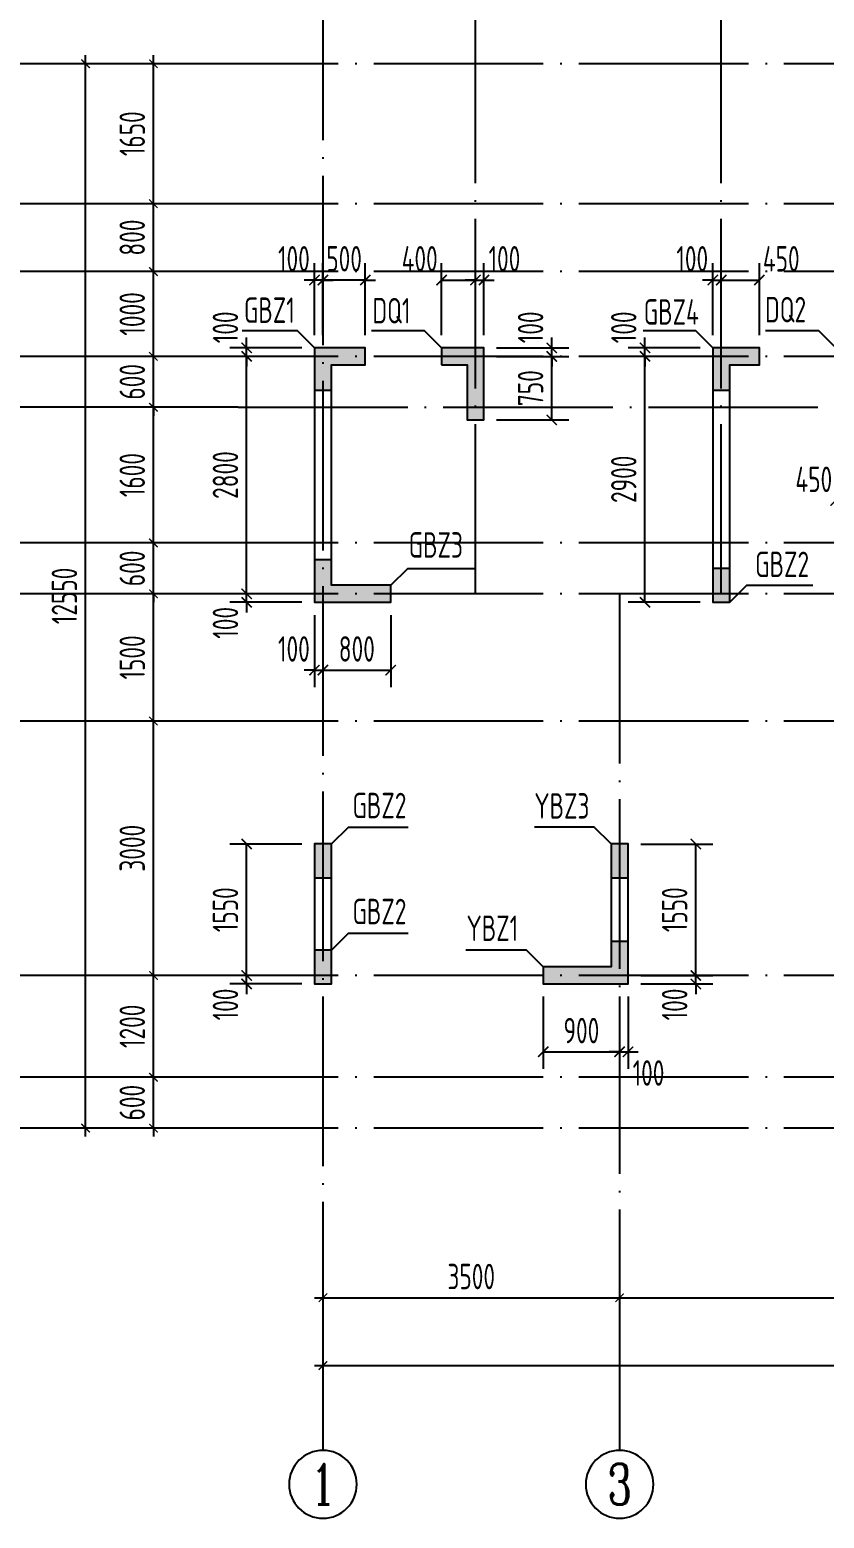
# Model space of a CAD drawing. Extents: x -668857 to 143095, y -247466 to 228182.
# Drawn here: x -330400 to -321026, y 58632 to 76183 of the extents above; entities that cross this region are included whole.
import ezdxf
from ezdxf.enums import TextEntityAlignment as Align

# ---------------------------------------------------------------- set-up
doc = ezdxf.new("R2010")
doc.units = 0
doc.header["$LTSCALE"] = 1000
doc.linetypes.add('DOTE', pattern=[2.42, 2, -0.2, 0.02, -0.2])
doc.layers.get('0').update_dxf_attribs({"linetype": 'CONTINUOUS'})
doc.layers.get('DEFPOINTS').update_dxf_attribs({"linetype": 'CONTINUOUS'})
for name, color, linetype in [('A-AXIS', 1, 'CONTINUOUS'), ('A-DOTE', 10, 'DOTE'), ('AXIS_NUM', 7, 'CONTINUOUS'), ('S-Q墙实线', 6, 'CONTINUOUS'), ('S-Q墙标注', 3, 'CONTINUOUS'), ('S-X详图填充', 252, 'CONTINUOUS'), ('S-X详图实线', 4, 'CONTINUOUS'), ('S-Y一般标注', 3, 'CONTINUOUS'), ('S-Z柱编号', 6, 'CONTINUOUS')]:
    doc.layers.add(name, color=color, linetype=linetype)
doc.styles.add('TSSD_Axis', font='complex.shx', dxfattribs={"width": 0.7, "bigfont": 'hztxt.shx'})
doc.styles.add('TSSD_DIMENSION', font='Tssdeng.shx', dxfattribs={"width": 0.7, "bigfont": 'tssdchn.shx'})
doc.styles.add('TSSD_REIN', font='tssdeng.shx', dxfattribs={"width": 0.7, "height": 300, "bigfont": 'tssdchn.shx'})
doc.styles.add('结构文字', font='zstxt.shx', dxfattribs={"width": 0.7, "bigfont": 'zshz.shx'})
doc.dimstyles.new('STRUCK', dxfattribs={"dimtxt": 400, "dimasz": 121, "dimexe": 200, "dimexo": 150, "dimgap": 115, "dimtad": 1, "dimdec": 0, "dimdsep": 46, "dimtxsty": '结构文字', "dimblk": 'ARCHTICK', "dimcen": 400, "dimclrd": 3, "dimclre": 3, "dimclrt": 7, "dimadec": 0, "dimazin": 0, "dimtfac": 1, "dimtdec": 0, "dimtix": 1, "dimtmove": 2, "dimatfit": 3, "dimldrblk": '_DIMX', "dimfxl": 0, "dimtolj": 1, "dimtzin": 0, "dimarcsym": 0})
doc.dimstyles.new('TSSD_100_100', dxfattribs={"dimtxt": 300, "dimasz": 100, "dimexe": 100, "dimexo": 250, "dimgap": 100, "dimtad": 1, "dimdec": 0, "dimzin": 0, "dimdsep": 46, "dimtxsty": 'TSSD_DIMENSION', "dimblk": 'ARCHTICK', "dimcen": 0, "dimdle": 100, "dimclrt": 7, "dimadec": 0, "dimazin": 0, "dimtfac": 1, "dimtdec": 0, "dimtix": 1, "dimtmove": 2, "dimatfit": 3, "dimldrblk": 'ARCHTICK', "dimfxl": 0, "dimtolj": 1, "dimtzin": 0, "dimarcsym": 0})

# ---------------------------------------------------------------- blocks, each defined once
blk = doc.blocks.new('_ArchTick')
at = {"color": 0, "linetype": 'ByBlock', "const_width": 0.15}
blk.add_lwpolyline([(-0.5, -0.5), (0.5, 0.5)], dxfattribs=at)
blk = doc.blocks.new('*D120')
at = {"layer": 'DEFPOINTS', "color": 0}
for p in [(2600, 5200), (3600, 5200), (3600, 4600)]:
    blk.add_point(p, dxfattribs=at)
at = {"layer": 'S-Y一般标注', "color": 0, "lineweight": -2}
for p, q in [((2600, 5200), (2600, 5300)), ((3350, 5200), (2500, 5200)), ((2600, 4600), (2600, 5200)), ((3350, 4600), (2500, 4600)), ((2600, 4600), (2600, 4500))]:
    blk.add_line(p, q, dxfattribs=at)
at = {"layer": 'S-Y一般标注', "color": 0, "lineweight": -2, "xscale": 100, "yscale": 100, "zscale": 100}
for p, rotation in [((2600, 5200), 270), ((2600, 4600), 90)]:
    blk.add_blockref('_ArchTick', p, dxfattribs=dict(at, rotation=rotation))
at = {"layer": 'S-Y一般标注', "color": 7, "insert": (2350, 4900), "char_height": 300, "attachment_point": 5, "rotation": 90, "style": 'TSSD_DIMENSION'}
blk.add_mtext('\\A1;600', dxfattribs=at)
blk = doc.blocks.new('*D121')
at = {"layer": 'DEFPOINTS', "color": 0}
for p in [(2600, 10900), (3600, 10900), (3600, 9400)]:
    blk.add_point(p, dxfattribs=at)
at = {"layer": 'S-Y一般标注', "color": 0, "lineweight": -2}
for p, q in [((3350, 10900), (2500, 10900)), ((2600, 9300), (2600, 11000)), ((3350, 9400), (2500, 9400))]:
    blk.add_line(p, q, dxfattribs=at)
at = {"layer": 'S-Y一般标注', "color": 0, "lineweight": -2, "xscale": 100, "yscale": 100, "zscale": 100}
for p, rotation in [((2600, 10900), 90), ((2600, 9400), 270)]:
    blk.add_blockref('_ArchTick', p, dxfattribs=dict(at, rotation=rotation))
at = {"layer": 'S-Y一般标注', "color": 7, "insert": (2350, 10150), "char_height": 300, "attachment_point": 5, "rotation": 90, "style": 'TSSD_DIMENSION'}
blk.add_mtext('\\A1;1500', dxfattribs=at)
blk = doc.blocks.new('*D122')
at = {"layer": 'DEFPOINTS', "color": 0}
for p in [(2600, 11500), (3600, 11500), (3600, 10900)]:
    blk.add_point(p, dxfattribs=at)
at = {"layer": 'S-Y一般标注', "color": 0, "lineweight": -2}
for p, q in [((2600, 11500), (2600, 11600)), ((3350, 11500), (2500, 11500)), ((2600, 10900), (2600, 11500)), ((3350, 10900), (2500, 10900)), ((2600, 10900), (2600, 10800))]:
    blk.add_line(p, q, dxfattribs=at)
at = {"layer": 'S-Y一般标注', "color": 0, "lineweight": -2, "xscale": 100, "yscale": 100, "zscale": 100}
for p, rotation in [((2600, 11500), 270), ((2600, 10900), 90)]:
    blk.add_blockref('_ArchTick', p, dxfattribs=dict(at, rotation=rotation))
at = {"layer": 'S-Y一般标注', "color": 7, "insert": (2350, 11200), "char_height": 300, "attachment_point": 5, "rotation": 90, "style": 'TSSD_DIMENSION'}
blk.add_mtext('\\A1;600', dxfattribs=at)
blk = doc.blocks.new('*D123')
at = {"layer": 'DEFPOINTS', "color": 0}
for p in [(2600, 13100), (3600, 13100), (3600, 11500)]:
    blk.add_point(p, dxfattribs=at)
at = {"layer": 'S-Y一般标注', "color": 0, "lineweight": -2}
for p, q in [((2600, 11400), (2600, 13200)), ((3350, 13100), (2500, 13100)), ((3350, 11500), (2500, 11500))]:
    blk.add_line(p, q, dxfattribs=at)
at = {"layer": 'S-Y一般标注', "color": 0, "lineweight": -2, "xscale": 100, "yscale": 100, "zscale": 100}
for p, rotation in [((2600, 13100), 90), ((2600, 11500), 270)]:
    blk.add_blockref('_ArchTick', p, dxfattribs=dict(at, rotation=rotation))
at = {"layer": 'S-Y一般标注', "color": 7, "insert": (2350, 12300), "char_height": 300, "attachment_point": 5, "rotation": 90, "style": 'TSSD_DIMENSION'}
blk.add_mtext('\\A1;1600', dxfattribs=at)
blk = doc.blocks.new('*D124')
at = {"layer": 'DEFPOINTS', "color": 0}
for p in [(2600, 13700), (3600, 13700), (3600, 13100)]:
    blk.add_point(p, dxfattribs=at)
at = {"layer": 'S-Y一般标注', "color": 0, "lineweight": -2}
for p, q in [((3350, 13700), (2500, 13700)), ((2600, 13700), (2600, 13800)), ((2600, 13100), (2600, 13700)), ((3350, 13100), (2500, 13100)), ((2600, 13100), (2600, 13000))]:
    blk.add_line(p, q, dxfattribs=at)
at = {"layer": 'S-Y一般标注', "color": 0, "lineweight": -2, "xscale": 100, "yscale": 100, "zscale": 100}
for p, rotation in [((2600, 13700), 270), ((2600, 13100), 90)]:
    blk.add_blockref('_ArchTick', p, dxfattribs=dict(at, rotation=rotation))
at = {"layer": 'S-Y一般标注', "color": 7, "insert": (2350, 13400), "char_height": 300, "attachment_point": 5, "rotation": 90, "style": 'TSSD_DIMENSION'}
blk.add_mtext('\\A1;600', dxfattribs=at)
blk = doc.blocks.new('*D125')
at = {"layer": 'DEFPOINTS', "color": 0}
for p in [(2600, 14700), (3600, 14700), (3600, 13700)]:
    blk.add_point(p, dxfattribs=at)
at = {"layer": 'S-Y一般标注', "color": 0, "lineweight": -2}
for p, q in [((2600, 13600), (2600, 14800)), ((3350, 14700), (2500, 14700)), ((3350, 13700), (2500, 13700))]:
    blk.add_line(p, q, dxfattribs=at)
at = {"layer": 'S-Y一般标注', "color": 0, "lineweight": -2, "xscale": 100, "yscale": 100, "zscale": 100}
for p, rotation in [((2600, 14700), 90), ((2600, 13700), 270)]:
    blk.add_blockref('_ArchTick', p, dxfattribs=dict(at, rotation=rotation))
at = {"layer": 'S-Y一般标注', "color": 7, "insert": (2350, 14200), "char_height": 300, "attachment_point": 5, "rotation": 90, "style": 'TSSD_DIMENSION'}
blk.add_mtext('\\A1;1000', dxfattribs=at)
blk = doc.blocks.new('*D126')
at = {"layer": 'DEFPOINTS', "color": 0}
for p in [(1800, 17150), (3600, 17150), (3600, 4600)]:
    blk.add_point(p, dxfattribs=at)
at = {"layer": 'S-Y一般标注', "color": 0, "lineweight": -2}
for p, q in [((1800, 4500), (1800, 17250)), ((3350, 17150), (1700, 17150)), ((3350, 4600), (1700, 4600))]:
    blk.add_line(p, q, dxfattribs=at)
at = {"layer": 'S-Y一般标注', "color": 0, "lineweight": -2, "xscale": 100, "yscale": 100, "zscale": 100}
for p, rotation in [((1800, 17150), 90), ((1800, 4600), 270)]:
    blk.add_blockref('_ArchTick', p, dxfattribs=dict(at, rotation=rotation))
at = {"layer": 'S-Y一般标注', "color": 7, "insert": (1550, 10875), "char_height": 300, "attachment_point": 5, "rotation": 90, "style": 'TSSD_DIMENSION'}
blk.add_mtext('\\A1;12550', dxfattribs=at)
blk = doc.blocks.new('*D127')
at = {"layer": 'DEFPOINTS', "color": 0}
for p in [(2600, 15500), (3600, 15500), (3600, 14700)]:
    blk.add_point(p, dxfattribs=at)
at = {"layer": 'S-Y一般标注', "color": 0, "lineweight": -2}
for p, q in [((3350, 15500), (2500, 15500)), ((2600, 14600), (2600, 15600)), ((3350, 14700), (2500, 14700))]:
    blk.add_line(p, q, dxfattribs=at)
at = {"layer": 'S-Y一般标注', "color": 0, "lineweight": -2, "xscale": 100, "yscale": 100, "zscale": 100}
for p, rotation in [((2600, 15500), 90), ((2600, 14700), 270)]:
    blk.add_blockref('_ArchTick', p, dxfattribs=dict(at, rotation=rotation))
at = {"layer": 'S-Y一般标注', "color": 7, "insert": (2350, 15100), "char_height": 300, "attachment_point": 5, "rotation": 90, "style": 'TSSD_DIMENSION'}
blk.add_mtext('\\A1;800', dxfattribs=at)
blk = doc.blocks.new('*D128')
at = {"layer": 'DEFPOINTS', "color": 0}
for p in [(2600, 6400), (3600, 6400), (3600, 5200)]:
    blk.add_point(p, dxfattribs=at)
at = {"layer": 'S-Y一般标注', "color": 0, "lineweight": -2}
for p, q in [((2600, 5100), (2600, 6500)), ((3350, 6400), (2500, 6400)), ((3350, 5200), (2500, 5200))]:
    blk.add_line(p, q, dxfattribs=at)
at = {"layer": 'S-Y一般标注', "color": 0, "lineweight": -2, "xscale": 100, "yscale": 100, "zscale": 100}
for p, rotation in [((2600, 6400), 90), ((2600, 5200), 270)]:
    blk.add_blockref('_ArchTick', p, dxfattribs=dict(at, rotation=rotation))
at = {"layer": 'S-Y一般标注', "color": 7, "insert": (2350, 5800), "char_height": 300, "attachment_point": 5, "rotation": 90, "style": 'TSSD_DIMENSION'}
blk.add_mtext('\\A1;1200', dxfattribs=at)
blk = doc.blocks.new('*D129')
at = {"layer": 'DEFPOINTS', "color": 0}
for p in [(2600, 9400), (3600, 9400), (3600, 6400)]:
    blk.add_point(p, dxfattribs=at)
at = {"layer": 'S-Y一般标注', "color": 0, "lineweight": -2}
for p, q in [((2600, 6300), (2600, 9500)), ((3350, 9400), (2500, 9400)), ((3350, 6400), (2500, 6400))]:
    blk.add_line(p, q, dxfattribs=at)
at = {"layer": 'S-Y一般标注', "color": 0, "lineweight": -2, "xscale": 100, "yscale": 100, "zscale": 100}
for p, rotation in [((2600, 9400), 90), ((2600, 6400), 270)]:
    blk.add_blockref('_ArchTick', p, dxfattribs=dict(at, rotation=rotation))
at = {"layer": 'S-Y一般标注', "color": 7, "insert": (2350, 7900), "char_height": 300, "attachment_point": 5, "rotation": 90, "style": 'TSSD_DIMENSION'}
blk.add_mtext('\\A1;3000', dxfattribs=at)
blk = doc.blocks.new('ts_axno')
at = {"color": 0, "linetype": 'ByBlock', "lineweight": -2}
blk.add_circle((0, 0), 0.5, dxfattribs=at)
at = {"color": 0, "linetype": 'ByBlock', "lineweight": -2, "style": 'TSSD_Axis', "width": 0.7}
blk.add_attdef('A', text='', height=0.6, dxfattribs=at).set_placement((0, 0), align=Align.MIDDLE_CENTER)
blk = doc.blocks.new('*D134')
at = {"layer": 'DEFPOINTS', "color": 0}
for p in [(8100, 3600), (13900, 3600), (13900, 2600)]:
    blk.add_point(p, dxfattribs=at)
at = {"layer": 'S-Y一般标注', "color": 0, "lineweight": -2}
for p, q in [((8100, 3350), (8100, 2500)), ((13900, 3350), (13900, 2500)), ((8000, 2600), (14000, 2600))]:
    blk.add_line(p, q, dxfattribs=at)
at = {"layer": 'S-Y一般标注', "color": 0, "lineweight": -2, "xscale": 100, "yscale": 100, "zscale": 100, "rotation": 180}
blk.add_blockref('_ArchTick', (8100, 2600), dxfattribs=at)
at = {"layer": 'S-Y一般标注', "color": 0, "lineweight": -2, "xscale": 100, "yscale": 100, "zscale": 100}
blk.add_blockref('_ArchTick', (13900, 2600), dxfattribs=at)
at = {"layer": 'S-Y一般标注', "color": 7, "insert": (11000, 2850), "char_height": 300, "attachment_point": 5, "style": 'TSSD_DIMENSION'}
blk.add_mtext('\\A1;5800', dxfattribs=at)
blk = doc.blocks.new('*D142')
at = {"layer": 'DEFPOINTS', "color": 0}
for p in [(4600, 3600), (54600, 3600), (54600, 1800)]:
    blk.add_point(p, dxfattribs=at)
at = {"layer": 'S-Y一般标注', "color": 0, "lineweight": -2}
for p, q in [((4600, 3350), (4600, 1700)), ((54600, 3350), (54600, 1700)), ((4500, 1800), (54700, 1800))]:
    blk.add_line(p, q, dxfattribs=at)
at = {"layer": 'S-Y一般标注', "color": 0, "lineweight": -2, "xscale": 100, "yscale": 100, "zscale": 100, "rotation": 180}
blk.add_blockref('_ArchTick', (4600, 1800), dxfattribs=at)
at = {"layer": 'S-Y一般标注', "color": 0, "lineweight": -2, "xscale": 100, "yscale": 100, "zscale": 100}
blk.add_blockref('_ArchTick', (54600, 1800), dxfattribs=at)
at = {"layer": 'S-Y一般标注', "color": 7, "insert": (29600, 2050), "char_height": 300, "attachment_point": 5, "style": 'TSSD_DIMENSION'}
blk.add_mtext('\\A1;50000', dxfattribs=at)
blk = doc.blocks.new('*D144')
at = {"layer": 'DEFPOINTS', "color": 0}
for p in [(4600, 3600), (8100, 3600), (8100, 2600)]:
    blk.add_point(p, dxfattribs=at)
at = {"layer": 'S-Y一般标注', "color": 0, "lineweight": -2}
for p, q in [((4600, 3350), (4600, 2500)), ((8100, 3350), (8100, 2500)), ((4500, 2600), (8200, 2600))]:
    blk.add_line(p, q, dxfattribs=at)
at = {"layer": 'S-Y一般标注', "color": 0, "lineweight": -2, "xscale": 100, "yscale": 100, "zscale": 100, "rotation": 180}
blk.add_blockref('_ArchTick', (4600, 2600), dxfattribs=at)
at = {"layer": 'S-Y一般标注', "color": 0, "lineweight": -2, "xscale": 100, "yscale": 100, "zscale": 100}
blk.add_blockref('_ArchTick', (8100, 2600), dxfattribs=at)
at = {"layer": 'S-Y一般标注', "color": 7, "insert": (6350, 2850), "char_height": 300, "attachment_point": 5, "style": 'TSSD_DIMENSION'}
blk.add_mtext('\\A1;3500', dxfattribs=at)
blk = doc.blocks.new('*D158')
at = {"layer": 'DEFPOINTS', "color": 0}
for p in [(2600, 17150), (3600, 17150), (3600, 15500)]:
    blk.add_point(p, dxfattribs=at)
at = {"layer": 'S-Y一般标注', "color": 0, "lineweight": -2}
for p, q in [((2600, 15400), (2600, 17250)), ((3350, 17150), (2500, 17150)), ((3350, 15500), (2500, 15500))]:
    blk.add_line(p, q, dxfattribs=at)
at = {"layer": 'S-Y一般标注', "color": 0, "lineweight": -2, "xscale": 100, "yscale": 100, "zscale": 100}
for p, rotation in [((2600, 17150), 90), ((2600, 15500), 270)]:
    blk.add_blockref('_ArchTick', p, dxfattribs=dict(at, rotation=rotation))
at = {"layer": 'S-Y一般标注', "color": 7, "insert": (2350, 16325), "char_height": 300, "attachment_point": 5, "rotation": 90, "style": 'TSSD_DIMENSION'}
blk.add_mtext('\\A1;1650', dxfattribs=at)
blk = doc.blocks.new('*D1774')
at = {"layer": 'DEFPOINTS', "color": 0}
for p in [(-327841, 69532), (-327041, 69532), (-327041, 69432)]:
    blk.add_point(p, dxfattribs=at)
at = {"layer": 'S-Q墙标注', "color": 3, "lineweight": -2}
for p, q in [((-327191, 69532), (-328041, 69532)), ((-327841, 69532), (-327841, 69653)), ((-327841, 69432), (-327841, 69532)), ((-327191, 69432), (-328041, 69432)), ((-327841, 69432), (-327841, 69311))]:
    blk.add_line(p, q, dxfattribs=at)
at = {"layer": 'S-Q墙标注', "color": 3, "lineweight": -2, "xscale": 121, "yscale": 121, "zscale": 121}
for p, rotation in [((-327841, 69532), 270), ((-327841, 69432), 90)]:
    blk.add_blockref('_ArchTick', p, dxfattribs=dict(at, rotation=rotation))
at = {"layer": 'S-Q墙标注', "color": 7, "insert": (-328091, 69190), "char_height": 300, "attachment_point": 5, "rotation": 90, "style": 'TSSD_REIN'}
blk.add_mtext('\\A1;100', dxfattribs=at)
blk = doc.blocks.new('_DIMX')
blk.add_line((-150, 0), (150, 0))
at = {"const_width": 50}
blk.add_lwpolyline([(-70, -70), (70, 70)], dxfattribs=at)
blk = doc.blocks.new('*D1775')
at = {"layer": 'DEFPOINTS', "color": 0}
for p in [(-327841, 72332), (-327041, 72332), (-327041, 69532)]:
    blk.add_point(p, dxfattribs=at)
at = {"layer": 'S-Q墙标注', "color": 3, "lineweight": -2}
for p, q in [((-327191, 72332), (-328041, 72332)), ((-327841, 69532), (-327841, 72332)), ((-327191, 69532), (-328041, 69532))]:
    blk.add_line(p, q, dxfattribs=at)
at = {"layer": 'S-Q墙标注', "color": 3, "lineweight": -2, "xscale": 121, "yscale": 121, "zscale": 121}
for p, rotation in [((-327841, 72332), 90), ((-327841, 69532), 270)]:
    blk.add_blockref('_ArchTick', p, dxfattribs=dict(at, rotation=rotation))
at = {"layer": 'S-Q墙标注', "color": 7, "insert": (-328091, 70932), "char_height": 300, "attachment_point": 5, "rotation": 90, "style": 'TSSD_REIN'}
blk.add_mtext('\\A1;2800', dxfattribs=at)
blk = doc.blocks.new('*D1776')
at = {"layer": 'DEFPOINTS', "color": 0}
for p in [(-327841, 72432), (-327041, 72432), (-327041, 72332)]:
    blk.add_point(p, dxfattribs=at)
at = {"layer": 'S-Q墙标注', "color": 3, "lineweight": -2}
for p, q in [((-327841, 72432), (-327841, 72553)), ((-327191, 72432), (-328041, 72432)), ((-327191, 72332), (-328041, 72332)), ((-327841, 72332), (-327841, 72432)), ((-327841, 72332), (-327841, 72211))]:
    blk.add_line(p, q, dxfattribs=at)
at = {"layer": 'S-Q墙标注', "color": 3, "lineweight": -2, "xscale": 121, "yscale": 121, "zscale": 121}
for p, rotation in [((-327841, 72432), 270), ((-327841, 72332), 90)]:
    blk.add_blockref('_ArchTick', p, dxfattribs=dict(at, rotation=rotation))
at = {"layer": 'S-Q墙标注', "color": 7, "insert": (-328091, 72674), "char_height": 300, "attachment_point": 5, "rotation": 90, "style": 'TSSD_REIN'}
blk.add_mtext('\\A1;100', dxfattribs=at)
blk = doc.blocks.new('*D1777')
at = {"layer": 'DEFPOINTS', "color": 0}
for p in [(-327041, 69432), (-326941, 69432), (-326941, 68632)]:
    blk.add_point(p, dxfattribs=at)
at = {"layer": 'S-Q墙标注', "color": 3, "lineweight": -2}
for p, q in [((-327041, 69282), (-327041, 68432)), ((-326941, 69282), (-326941, 68432)), ((-327041, 68632), (-327162, 68632)), ((-327041, 68632), (-326941, 68632)), ((-326941, 68632), (-326820, 68632))]:
    blk.add_line(p, q, dxfattribs=at)
at = {"layer": 'S-Q墙标注', "color": 3, "lineweight": -2, "xscale": 121, "yscale": 121, "zscale": 121}
blk.add_blockref('_ArchTick', (-327041, 68632), dxfattribs=at)
at = {"layer": 'S-Q墙标注', "color": 3, "lineweight": -2, "xscale": 121, "yscale": 121, "zscale": 121, "rotation": 180}
blk.add_blockref('_ArchTick', (-326941, 68632), dxfattribs=at)
at = {"layer": 'S-Q墙标注', "color": 7, "insert": (-327283, 68882), "char_height": 300, "attachment_point": 5, "style": 'TSSD_REIN'}
blk.add_mtext('\\A1;100', dxfattribs=at)
blk = doc.blocks.new('*D1778')
at = {"layer": 'DEFPOINTS', "color": 0}
for p in [(-326941, 69432), (-326141, 69432), (-326141, 68632)]:
    blk.add_point(p, dxfattribs=at)
at = {"layer": 'S-Q墙标注', "color": 3, "lineweight": -2}
for p, q in [((-326941, 69282), (-326941, 68432)), ((-326141, 69282), (-326141, 68432)), ((-326941, 68632), (-326141, 68632))]:
    blk.add_line(p, q, dxfattribs=at)
at = {"layer": 'S-Q墙标注', "color": 3, "lineweight": -2, "xscale": 121, "yscale": 121, "zscale": 121, "rotation": 180}
blk.add_blockref('_ArchTick', (-326941, 68632), dxfattribs=at)
at = {"layer": 'S-Q墙标注', "color": 3, "lineweight": -2, "xscale": 121, "yscale": 121, "zscale": 121}
blk.add_blockref('_ArchTick', (-326141, 68632), dxfattribs=at)
at = {"layer": 'S-Q墙标注', "color": 7, "insert": (-326541, 68882), "char_height": 300, "attachment_point": 5, "style": 'TSSD_REIN'}
blk.add_mtext('\\A1;800', dxfattribs=at)
blk = doc.blocks.new('*D1779')
at = {"layer": 'DEFPOINTS', "color": 0}
for p in [(-327841, 65032), (-327041, 65032), (-327041, 64932)]:
    blk.add_point(p, dxfattribs=at)
at = {"layer": 'S-Q墙标注', "color": 3, "lineweight": -2}
for p, q in [((-327841, 65032), (-327841, 65153)), ((-327191, 65032), (-328041, 65032)), ((-327841, 64932), (-327841, 65032)), ((-327191, 64932), (-328041, 64932)), ((-327841, 64932), (-327841, 64811))]:
    blk.add_line(p, q, dxfattribs=at)
at = {"layer": 'S-Q墙标注', "color": 3, "lineweight": -2, "xscale": 121, "yscale": 121, "zscale": 121}
for p, rotation in [((-327841, 65032), 270), ((-327841, 64932), 90)]:
    blk.add_blockref('_ArchTick', p, dxfattribs=dict(at, rotation=rotation))
at = {"layer": 'S-Q墙标注', "color": 7, "insert": (-328091, 64690), "char_height": 300, "attachment_point": 5, "rotation": 90, "style": 'TSSD_REIN'}
blk.add_mtext('\\A1;100', dxfattribs=at)
blk = doc.blocks.new('*D1780')
at = {"layer": 'DEFPOINTS', "color": 0}
for p in [(-327841, 66582), (-327041, 66582), (-327041, 65032)]:
    blk.add_point(p, dxfattribs=at)
at = {"layer": 'S-Q墙标注', "color": 3, "lineweight": -2}
for p, q in [((-327191, 66582), (-328041, 66582)), ((-327841, 65032), (-327841, 66582)), ((-327191, 65032), (-328041, 65032))]:
    blk.add_line(p, q, dxfattribs=at)
at = {"layer": 'S-Q墙标注', "color": 3, "lineweight": -2, "xscale": 121, "yscale": 121, "zscale": 121}
for p, rotation in [((-327841, 66582), 90), ((-327841, 65032), 270)]:
    blk.add_blockref('_ArchTick', p, dxfattribs=dict(at, rotation=rotation))
at = {"layer": 'S-Q墙标注', "color": 7, "insert": (-328091, 65807), "char_height": 300, "attachment_point": 5, "rotation": 90, "style": 'TSSD_REIN'}
blk.add_mtext('\\A1;1550', dxfattribs=at)
blk = doc.blocks.new('*D1781')
at = {"layer": 'DEFPOINTS', "color": 0}
for p in [(-326941, 73232), (-326941, 72432), (-326441, 72432)]:
    blk.add_point(p, dxfattribs=at)
at = {"layer": 'S-Q墙标注', "color": 3, "lineweight": -2}
for p, q in [((-326941, 72582), (-326941, 73432)), ((-326441, 72582), (-326441, 73432)), ((-326941, 73232), (-327062, 73232)), ((-326441, 73232), (-326941, 73232)), ((-326441, 73232), (-326320, 73232))]:
    blk.add_line(p, q, dxfattribs=at)
at = {"layer": 'S-Q墙标注', "color": 3, "lineweight": -2, "xscale": 121, "yscale": 121, "zscale": 121}
blk.add_blockref('_ArchTick', (-326941, 73232), dxfattribs=at)
at = {"layer": 'S-Q墙标注', "color": 3, "lineweight": -2, "xscale": 121, "yscale": 121, "zscale": 121, "rotation": 180}
blk.add_blockref('_ArchTick', (-326441, 73232), dxfattribs=at)
at = {"layer": 'S-Q墙标注', "color": 7, "insert": (-326691, 73482), "char_height": 300, "attachment_point": 5, "style": 'TSSD_REIN'}
blk.add_mtext('\\A1;500', dxfattribs=at)
blk = doc.blocks.new('*D1782')
at = {"layer": 'DEFPOINTS', "color": 0}
for p in [(-327041, 73232), (-327041, 72432), (-326941, 72432)]:
    blk.add_point(p, dxfattribs=at)
at = {"layer": 'S-Q墙标注', "color": 3, "lineweight": -2}
for p, q in [((-327041, 72582), (-327041, 73432)), ((-326941, 72582), (-326941, 73432)), ((-327041, 73232), (-327162, 73232)), ((-326941, 73232), (-327041, 73232)), ((-326941, 73232), (-326820, 73232))]:
    blk.add_line(p, q, dxfattribs=at)
at = {"layer": 'S-Q墙标注', "color": 3, "lineweight": -2, "xscale": 121, "yscale": 121, "zscale": 121}
blk.add_blockref('_ArchTick', (-327041, 73232), dxfattribs=at)
at = {"layer": 'S-Q墙标注', "color": 3, "lineweight": -2, "xscale": 121, "yscale": 121, "zscale": 121, "rotation": 180}
blk.add_blockref('_ArchTick', (-326941, 73232), dxfattribs=at)
at = {"layer": 'S-Q墙标注', "color": 7, "insert": (-327283, 73482), "char_height": 300, "attachment_point": 5, "style": 'TSSD_REIN'}
blk.add_mtext('\\A1;100', dxfattribs=at)
blk = doc.blocks.new('*D1783')
at = {"layer": 'DEFPOINTS', "color": 0}
for p in [(-323341, 65032), (-322541, 65032), (-323341, 64932)]:
    blk.add_point(p, dxfattribs=at)
at = {"layer": 'S-Q墙标注', "color": 3, "lineweight": -2}
for p, q in [((-322541, 65032), (-322541, 65153)), ((-323191, 65032), (-322341, 65032)), ((-322541, 64932), (-322541, 65032)), ((-323191, 64932), (-322341, 64932)), ((-322541, 64932), (-322541, 64811))]:
    blk.add_line(p, q, dxfattribs=at)
at = {"layer": 'S-Q墙标注', "color": 3, "lineweight": -2, "xscale": 121, "yscale": 121, "zscale": 121}
for p, rotation in [((-322541, 65032), 270), ((-322541, 64932), 90)]:
    blk.add_blockref('_ArchTick', p, dxfattribs=dict(at, rotation=rotation))
at = {"layer": 'S-Q墙标注', "color": 7, "insert": (-322791, 64690), "char_height": 300, "attachment_point": 5, "rotation": 90, "style": 'TSSD_REIN'}
blk.add_mtext('\\A1;100', dxfattribs=at)
blk = doc.blocks.new('*D1784')
at = {"layer": 'DEFPOINTS', "color": 0}
for p in [(-323341, 66582), (-322541, 66582), (-323341, 65032)]:
    blk.add_point(p, dxfattribs=at)
at = {"layer": 'S-Q墙标注', "color": 3, "lineweight": -2}
for p, q in [((-323191, 66582), (-322341, 66582)), ((-322541, 65032), (-322541, 66582)), ((-323191, 65032), (-322341, 65032))]:
    blk.add_line(p, q, dxfattribs=at)
at = {"layer": 'S-Q墙标注', "color": 3, "lineweight": -2, "xscale": 121, "yscale": 121, "zscale": 121}
for p, rotation in [((-322541, 66582), 90), ((-322541, 65032), 270)]:
    blk.add_blockref('_ArchTick', p, dxfattribs=dict(at, rotation=rotation))
at = {"layer": 'S-Q墙标注', "color": 7, "insert": (-322791, 65807), "char_height": 300, "attachment_point": 5, "rotation": 90, "style": 'TSSD_REIN'}
blk.add_mtext('\\A1;1550', dxfattribs=at)
blk = doc.blocks.new('*D1785')
at = {"layer": 'DEFPOINTS', "color": 0}
for p in [(-324341, 64932), (-323441, 64932), (-323441, 64132)]:
    blk.add_point(p, dxfattribs=at)
at = {"layer": 'S-Q墙标注', "color": 3, "lineweight": -2}
for p, q in [((-324341, 64782), (-324341, 63932)), ((-323441, 64782), (-323441, 63932)), ((-324341, 64132), (-323441, 64132))]:
    blk.add_line(p, q, dxfattribs=at)
at = {"layer": 'S-Q墙标注', "color": 3, "lineweight": -2, "xscale": 121, "yscale": 121, "zscale": 121, "rotation": 180}
blk.add_blockref('_ArchTick', (-324341, 64132), dxfattribs=at)
at = {"layer": 'S-Q墙标注', "color": 3, "lineweight": -2, "xscale": 121, "yscale": 121, "zscale": 121}
blk.add_blockref('_ArchTick', (-323441, 64132), dxfattribs=at)
at = {"layer": 'S-Q墙标注', "color": 7, "insert": (-323891, 64382), "char_height": 300, "attachment_point": 5, "style": 'TSSD_REIN'}
blk.add_mtext('\\A1;900', dxfattribs=at)
blk = doc.blocks.new('*D1786')
at = {"layer": 'DEFPOINTS', "color": 0}
for p in [(-323441, 64932), (-323341, 64932), (-323341, 64132)]:
    blk.add_point(p, dxfattribs=at)
at = {"layer": 'S-Q墙标注', "color": 3, "lineweight": -2}
for p, q in [((-323441, 64782), (-323441, 63932)), ((-323341, 64782), (-323341, 63932)), ((-323441, 64132), (-323562, 64132)), ((-323441, 64132), (-323341, 64132)), ((-323341, 64132), (-323220, 64132))]:
    blk.add_line(p, q, dxfattribs=at)
at = {"layer": 'S-Q墙标注', "color": 3, "lineweight": -2, "xscale": 121, "yscale": 121, "zscale": 121}
blk.add_blockref('_ArchTick', (-323441, 64132), dxfattribs=at)
at = {"layer": 'S-Q墙标注', "color": 3, "lineweight": -2, "xscale": 121, "yscale": 121, "zscale": 121, "rotation": 180}
blk.add_blockref('_ArchTick', (-323341, 64132), dxfattribs=at)
at = {"layer": 'S-Q墙标注', "color": 7, "insert": (-323099, 63882), "char_height": 300, "attachment_point": 5, "style": 'TSSD_REIN'}
blk.add_mtext('\\A1;100', dxfattribs=at)
blk = doc.blocks.new('*D1793')
at = {"layer": 'DEFPOINTS', "color": 0}
for p in [(-325041, 72332), (-324241, 72332), (-325041, 71582)]:
    blk.add_point(p, dxfattribs=at)
at = {"layer": 'S-Q墙标注', "color": 3, "lineweight": -2}
for p, q in [((-324891, 72332), (-324041, 72332)), ((-324241, 71582), (-324241, 72332)), ((-324891, 71582), (-324041, 71582))]:
    blk.add_line(p, q, dxfattribs=at)
at = {"layer": 'S-Q墙标注', "color": 3, "lineweight": -2, "xscale": 121, "yscale": 121, "zscale": 121}
for p, rotation in [((-324241, 72332), 90), ((-324241, 71582), 270)]:
    blk.add_blockref('_ArchTick', p, dxfattribs=dict(at, rotation=rotation))
at = {"layer": 'S-Q墙标注', "color": 7, "insert": (-324491, 71957), "char_height": 300, "attachment_point": 5, "rotation": 90, "style": 'TSSD_REIN'}
blk.add_mtext('\\A1;750', dxfattribs=at)
blk = doc.blocks.new('*D1794')
at = {"layer": 'DEFPOINTS', "color": 0}
for p in [(-325041, 72432), (-325041, 72332), (-324241, 72432)]:
    blk.add_point(p, dxfattribs=at)
at = {"layer": 'S-Q墙标注', "color": 3, "lineweight": -2}
for p, q in [((-324241, 72432), (-324241, 72553)), ((-324891, 72432), (-324041, 72432)), ((-324891, 72332), (-324041, 72332)), ((-324241, 72332), (-324241, 72432)), ((-324241, 72332), (-324241, 72211))]:
    blk.add_line(p, q, dxfattribs=at)
at = {"layer": 'S-Q墙标注', "color": 3, "lineweight": -2, "xscale": 121, "yscale": 121, "zscale": 121}
for p, rotation in [((-324241, 72432), 270), ((-324241, 72332), 90)]:
    blk.add_blockref('_ArchTick', p, dxfattribs=dict(at, rotation=rotation))
at = {"layer": 'S-Q墙标注', "color": 7, "insert": (-324491, 72674), "char_height": 300, "attachment_point": 5, "rotation": 90, "style": 'TSSD_REIN'}
blk.add_mtext('\\A1;100', dxfattribs=at)
blk = doc.blocks.new('*D1795')
at = {"layer": 'DEFPOINTS', "color": 0}
for p in [(-325141, 73232), (-325541, 72432), (-325141, 72432)]:
    blk.add_point(p, dxfattribs=at)
at = {"layer": 'S-Q墙标注', "color": 3, "lineweight": -2}
for p, q in [((-325541, 72582), (-325541, 73432)), ((-325141, 72582), (-325141, 73432)), ((-325541, 73232), (-325141, 73232))]:
    blk.add_line(p, q, dxfattribs=at)
at = {"layer": 'S-Q墙标注', "color": 3, "lineweight": -2, "xscale": 121, "yscale": 121, "zscale": 121, "rotation": 180}
blk.add_blockref('_ArchTick', (-325541, 73232), dxfattribs=at)
at = {"layer": 'S-Q墙标注', "color": 3, "lineweight": -2, "xscale": 121, "yscale": 121, "zscale": 121}
blk.add_blockref('_ArchTick', (-325141, 73232), dxfattribs=at)
at = {"layer": 'S-Q墙标注', "color": 7, "insert": (-325799, 73482), "char_height": 300, "attachment_point": 5, "style": 'TSSD_REIN'}
blk.add_mtext('\\A1;400', dxfattribs=at)
blk = doc.blocks.new('*D1796')
at = {"layer": 'DEFPOINTS', "color": 0}
for p in [(-325041, 73232), (-325141, 72432), (-325041, 72432)]:
    blk.add_point(p, dxfattribs=at)
at = {"layer": 'S-Q墙标注', "color": 3, "lineweight": -2}
for p, q in [((-325141, 72582), (-325141, 73432)), ((-325041, 72582), (-325041, 73432)), ((-325141, 73232), (-325262, 73232)), ((-325141, 73232), (-325041, 73232)), ((-325041, 73232), (-324920, 73232))]:
    blk.add_line(p, q, dxfattribs=at)
at = {"layer": 'S-Q墙标注', "color": 3, "lineweight": -2, "xscale": 121, "yscale": 121, "zscale": 121}
blk.add_blockref('_ArchTick', (-325141, 73232), dxfattribs=at)
at = {"layer": 'S-Q墙标注', "color": 3, "lineweight": -2, "xscale": 121, "yscale": 121, "zscale": 121, "rotation": 180}
blk.add_blockref('_ArchTick', (-325041, 73232), dxfattribs=at)
at = {"layer": 'S-Q墙标注', "color": 7, "insert": (-324799, 73482), "char_height": 300, "attachment_point": 5, "style": 'TSSD_REIN'}
blk.add_mtext('\\A1;100', dxfattribs=at)
blk = doc.blocks.new('*D1797')
at = {"layer": 'DEFPOINTS', "color": 0}
for p in [(-323141, 72332), (-322341, 72332), (-322341, 69432)]:
    blk.add_point(p, dxfattribs=at)
at = {"layer": 'S-Q墙标注', "color": 3, "lineweight": -2}
for p, q in [((-322491, 72332), (-323341, 72332)), ((-323141, 69432), (-323141, 72332)), ((-322491, 69432), (-323341, 69432))]:
    blk.add_line(p, q, dxfattribs=at)
at = {"layer": 'S-Q墙标注', "color": 3, "lineweight": -2, "xscale": 121, "yscale": 121, "zscale": 121}
for p, rotation in [((-323141, 72332), 90), ((-323141, 69432), 270)]:
    blk.add_blockref('_ArchTick', p, dxfattribs=dict(at, rotation=rotation))
at = {"layer": 'S-Q墙标注', "color": 7, "insert": (-323391, 70882), "char_height": 300, "attachment_point": 5, "rotation": 90, "style": 'TSSD_REIN'}
blk.add_mtext('\\A1;2900', dxfattribs=at)
blk = doc.blocks.new('*D1798')
at = {"layer": 'DEFPOINTS', "color": 0}
for p in [(-323141, 72432), (-322341, 72432), (-322341, 72332)]:
    blk.add_point(p, dxfattribs=at)
at = {"layer": 'S-Q墙标注', "color": 3, "lineweight": -2}
for p, q in [((-323141, 72432), (-323141, 72553)), ((-322491, 72432), (-323341, 72432)), ((-322491, 72332), (-323341, 72332)), ((-323141, 72332), (-323141, 72432)), ((-323141, 72332), (-323141, 72211))]:
    blk.add_line(p, q, dxfattribs=at)
at = {"layer": 'S-Q墙标注', "color": 3, "lineweight": -2, "xscale": 121, "yscale": 121, "zscale": 121}
for p, rotation in [((-323141, 72432), 270), ((-323141, 72332), 90)]:
    blk.add_blockref('_ArchTick', p, dxfattribs=dict(at, rotation=rotation))
at = {"layer": 'S-Q墙标注', "color": 7, "insert": (-323391, 72674), "char_height": 300, "attachment_point": 5, "rotation": 90, "style": 'TSSD_REIN'}
blk.add_mtext('\\A1;100', dxfattribs=at)
blk = doc.blocks.new('*D1799')
at = {"layer": 'DEFPOINTS', "color": 0}
for p in [(-322241, 73232), (-322341, 72432), (-322241, 72432)]:
    blk.add_point(p, dxfattribs=at)
at = {"layer": 'S-Q墙标注', "color": 3, "lineweight": -2}
for p, q in [((-322341, 72582), (-322341, 73432)), ((-322241, 72582), (-322241, 73432)), ((-322341, 73232), (-322462, 73232)), ((-322341, 73232), (-322241, 73232)), ((-322241, 73232), (-322120, 73232))]:
    blk.add_line(p, q, dxfattribs=at)
at = {"layer": 'S-Q墙标注', "color": 3, "lineweight": -2, "xscale": 121, "yscale": 121, "zscale": 121}
blk.add_blockref('_ArchTick', (-322341, 73232), dxfattribs=at)
at = {"layer": 'S-Q墙标注', "color": 3, "lineweight": -2, "xscale": 121, "yscale": 121, "zscale": 121, "rotation": 180}
blk.add_blockref('_ArchTick', (-322241, 73232), dxfattribs=at)
at = {"layer": 'S-Q墙标注', "color": 7, "insert": (-322583, 73482), "char_height": 300, "attachment_point": 5, "style": 'TSSD_REIN'}
blk.add_mtext('\\A1;100', dxfattribs=at)
blk = doc.blocks.new('*D1800')
at = {"layer": 'DEFPOINTS', "color": 0}
for p in [(-321791, 73232), (-322241, 72432), (-321791, 72432)]:
    blk.add_point(p, dxfattribs=at)
at = {"layer": 'S-Q墙标注', "color": 3, "lineweight": -2}
for p, q in [((-322241, 72582), (-322241, 73432)), ((-321791, 72582), (-321791, 73432)), ((-322241, 73232), (-321791, 73232))]:
    blk.add_line(p, q, dxfattribs=at)
at = {"layer": 'S-Q墙标注', "color": 3, "lineweight": -2, "xscale": 121, "yscale": 121, "zscale": 121, "rotation": 180}
blk.add_blockref('_ArchTick', (-322241, 73232), dxfattribs=at)
at = {"layer": 'S-Q墙标注', "color": 3, "lineweight": -2, "xscale": 121, "yscale": 121, "zscale": 121}
blk.add_blockref('_ArchTick', (-321791, 73232), dxfattribs=at)
at = {"layer": 'S-Q墙标注', "color": 7, "insert": (-321533, 73482), "char_height": 300, "attachment_point": 5, "style": 'TSSD_REIN'}
blk.add_mtext('\\A1;450', dxfattribs=at)
blk = doc.blocks.new('*D1803')
at = {"layer": 'DEFPOINTS', "color": 0}
for p in [(-320891, 71432), (-320441, 71432), (-320441, 70632)]:
    blk.add_point(p, dxfattribs=at)
at = {"layer": 'S-Q墙标注', "color": 3, "lineweight": -2}
for p, q in [((-320891, 71282), (-320891, 70432)), ((-320441, 71282), (-320441, 70432)), ((-320891, 70632), (-320441, 70632))]:
    blk.add_line(p, q, dxfattribs=at)
at = {"layer": 'S-Q墙标注', "color": 3, "lineweight": -2, "xscale": 121, "yscale": 121, "zscale": 121, "rotation": 180}
blk.add_blockref('_ArchTick', (-320891, 70632), dxfattribs=at)
at = {"layer": 'S-Q墙标注', "color": 3, "lineweight": -2, "xscale": 121, "yscale": 121, "zscale": 121}
blk.add_blockref('_ArchTick', (-320441, 70632), dxfattribs=at)
at = {"layer": 'S-Q墙标注', "color": 7, "insert": (-321149, 70882), "char_height": 300, "attachment_point": 5, "style": 'TSSD_REIN'}
blk.add_mtext('\\A1;450', dxfattribs=at)
blk = doc.blocks.new('20210726.16395156')
at = {"layer": 'A-AXIS'}
for p, q in [((3600, 17150), (800, 17150)), ((3600, 15500), (800, 15500)), ((3600, 14700), (800, 14700)), ((3600, 13700), (800, 13700)), ((3600, 13100.3), (800, 13100.3)), ((3600, 11500), (800, 11500)), ((3600, 10900), (800, 10900)), ((3600, 9400), (800, 9400)), ((3600, 6400), (800, 6400)), ((3600, 5200), (800, 5200)), ((3600, 4600), (800, 4600)), ((4600, 3600), (4600, 800)), ((8100, 3600), (8100, 800))]:
    blk.add_line(p, q, dxfattribs=at)
at = {"layer": 'A-DOTE'}
for p, q in [((4600, 18249.9), (4600, 3600)), ((6400, 10900), (6400, 18249.9)), ((9300, 10900), (9300, 18249.9)), ((55600, 17150), (3600, 17150)), ((55600, 15500), (3600, 15500)), ((55600, 14700), (3600, 14700)), ((55600, 13700), (3600, 13700)), ((3600, 13100.3), (55600, 13100.3)), ((55600, 11500), (3600, 11500)), ((55600, 10900), (3600, 10900)), ((8100, 10900), (8100, 3600)), ((55600, 9400), (3600, 9400)), ((55600, 6400), (3600, 6400)), ((55600, 5200), (3600, 5200)), ((55600, 4600), (3600, 4600))]:
    blk.add_line(p, q, dxfattribs=at)
at = {"layer": 'A-AXIS'}
ref = blk.add_blockref('ts_axno', (4600, 400), dxfattribs=dict(at, xscale=-800, yscale=800, zscale=800, rotation=180))
ref.add_attrib('1', '1', dxfattribs={"layer": 'AXIS_NUM', "height": 480, "style": 'TSSD_Axis', "width": 0.7}).set_placement((4600, 400), align=Align.MIDDLE_CENTER)
ref = blk.add_blockref('ts_axno', (8100, 400), dxfattribs=dict(at, xscale=-800, yscale=800, zscale=800, rotation=180))
ref.add_attrib('2', '3', dxfattribs={"layer": 'AXIS_NUM', "height": 480, "style": 'TSSD_Axis', "width": 0.7}).set_placement((8100, 400), align=Align.MIDDLE_CENTER)
at = {"layer": 'S-Y一般标注'}
for base, p1, p2, picture, middle in [((1800, 17150), (3600, 4600), (3600, 17150), '*D126', (1550, 10875)), ((2600, 17150), (3600, 15500), (3600, 17150), '*D158', (2350, 16325)), ((2600, 15500), (3600, 14700), (3600, 15500), '*D127', (2350, 15100)), ((2600, 14700), (3600, 13700), (3600, 14700), '*D125', (2350, 14200)), ((2600, 13700), (3600, 13100.3), (3600, 13700), '*D124', (2350, 13400.2)), ((2600, 13100.3), (3600, 11500), (3600, 13100.3), '*D123', (2350, 12300.2)), ((2600, 11500), (3600, 10900), (3600, 11500), '*D122', (2350, 11200)), ((2600, 10900), (3600, 9400), (3600, 10900), '*D121', (2350, 10150)), ((2600, 9400), (3600, 6400), (3600, 9400), '*D129', (2350, 7900)), ((2600, 6400), (3600, 5200), (3600, 6400), '*D128', (2350, 5800)), ((2600, 5200), (3600, 4600), (3600, 5200), '*D120', (2350, 4900))]:
    dim = blk.add_linear_dim(base=base, p1=p1, p2=p2, angle=90, dimstyle='TSSD_100_100', dxfattribs=at)
    dim.commit()
    dim.dimension.update_dxf_attribs({"geometry": picture, "text_midpoint": middle})
for base, p1, p2, picture, middle in [((54600, 1800), (4600, 3600), (54600, 3600), '*D142', (29600, 2050)), ((8100, 2600), (4600, 3600), (8100, 3600), '*D144', (6350, 2850)), ((13900, 2600), (8100, 3600), (13900, 3600), '*D134', (11000, 2850))]:
    dim = blk.add_linear_dim(base=base, p1=p1, p2=p2, dimstyle='TSSD_100_100', dxfattribs=at)
    dim.commit()
    dim.dimension.update_dxf_attribs({"geometry": picture, "text_midpoint": middle})

msp = doc.modelspace()

# ---------------------------------------------------------------- hatches: boundary and pattern name
at = {"layer": 'S-X详图填充'}
h = msp.add_hatch(color=256, dxfattribs=at)
h.dxf.hatch_style = 1
h.paths.add_polyline_path([(-327040.73, 71932.08), (-326840.73, 71932.08), (-326840.73, 72232.08), (-326440.73, 72232.08), (-326440.73, 72432.08), (-327040.73, 72432.08)])
h = msp.add_hatch(color=256, dxfattribs=at)
h.dxf.hatch_style = 1
h.paths.add_polyline_path([(-325540.64, 72232.08), (-325240.72, 72232.08), (-325240.72, 71582.1), (-325040.72, 71582.1), (-325040.72, 72432.08), (-325540.64, 72432.08)])
h = msp.add_hatch(color=256, dxfattribs=at)
h.dxf.hatch_style = 1
h.paths.add_polyline_path([(-322340.72, 71932.08), (-322140.72, 71932.08), (-322140.72, 72232.08), (-321790.72, 72232.08), (-321790.72, 72432.08), (-322340.72, 72432.08)])
h = msp.add_hatch(color=256, dxfattribs=at)
h.dxf.hatch_style = 1
h.paths.add_polyline_path([(-326840.73, 69932.08), (-327040.73, 69932.08), (-327040.73, 69432.08), (-326140.73, 69432.08), (-326140.73, 69632.08), (-326840.73, 69632.08)])
h = msp.add_hatch(color=256, dxfattribs=at)
h.dxf.hatch_style = 1
h.paths.add_polyline_path([(-322140.72, 69832.08), (-322340.72, 69832.08), (-322340.72, 69432.08), (-322140.72, 69432.08)])
h = msp.add_hatch(color=256, dxfattribs=at)
h.dxf.hatch_style = 1
h.paths.add_polyline_path([(-327040.72, 66182.08), (-326840.72, 66182.08), (-326840.72, 66582.08), (-327040.72, 66582.08)])
h = msp.add_hatch(color=256, dxfattribs=at)
h.dxf.hatch_style = 1
h.paths.add_polyline_path([(-323540.72, 66182.08), (-323340.72, 66182.08), (-323340.72, 66582.08), (-323540.72, 66582.08)])
h = msp.add_hatch(color=256, dxfattribs=at)
h.dxf.hatch_style = 1
h.paths.add_polyline_path([(-326840.72, 65332.08), (-327040.72, 65332.08), (-327040.72, 64932.08), (-326840.72, 64932.08)])
h = msp.add_hatch(color=256, dxfattribs=at)
h.dxf.hatch_style = 1
h.paths.add_polyline_path([(-323340.72, 65432.08), (-323540.72, 65432.08), (-323540.72, 65132.08), (-324340.72, 65132.08), (-324340.72, 64932.08), (-323340.72, 64932.08)])

# ---------------------------------------------------------------- linework, layer by layer
at = {"layer": 'S-Q墙实线'}
for points in [[(-326840.73, 72232.08), (-326440.73, 72232.08), (-326440.73, 72432.08), (-327040.73, 72432.08), (-327040.73, 69432.08), (-326140.73, 69432.08), (-326140.73, 69632.08), (-326840.73, 69632.08)], [(-325540.64, 72232.08), (-325240.72, 72232.08), (-325240.72, 71582.1), (-325040.72, 71582.1), (-325040.72, 72432.08), (-325540.64, 72432.08)], [(-322140.72, 72232.08), (-321790.72, 72232.08), (-321790.72, 72432.08), (-322340.72, 72432.08), (-322340.72, 69432.08), (-322140.72, 69432.08)], [(-326840.72, 64932.08), (-326840.72, 66582.08), (-327040.72, 66582.08), (-327040.72, 64932.08)]]:
    msp.add_lwpolyline(points, close=True, dxfattribs=at)
msp.add_lwpolyline([(-324240.73, 65132.08), (-324340.72, 65132.08), (-324340.72, 64932.08), (-324240.73, 64932.08), (-323340.72, 64932.08), (-323340.72, 66582.08), (-323540.72, 66582.08), (-323540.72, 65132.08), (-324240.73, 65132.08)], dxfattribs=at)
at = {"layer": 'S-X详图实线'}
for points in [[(-327040.73, 71932.08), (-326840.73, 71932.08), (-326840.73, 72232.08), (-326440.73, 72232.08), (-326440.73, 72432.08), (-327040.73, 72432.08), (-327040.73, 71932.08)], [(-325540.64, 72232.08), (-325240.72, 72232.08), (-325240.72, 71582.1), (-325040.72, 71582.1), (-325040.72, 72432.08), (-325540.64, 72432.08), (-325540.64, 72232.08)], [(-322340.72, 71932.08), (-322140.72, 71932.08), (-322140.72, 72232.08), (-321790.72, 72232.08), (-321790.72, 72432.08), (-322340.72, 72432.08), (-322340.72, 71932.08)], [(-326840.73, 69932.08), (-327040.73, 69932.08), (-327040.73, 69432.08), (-326140.73, 69432.08), (-326140.73, 69632.08), (-326840.73, 69632.08), (-326840.73, 69932.08)], [(-322140.72, 69832.08), (-322340.72, 69832.08), (-322340.72, 69432.08), (-322140.72, 69432.08), (-322140.72, 69832.08)], [(-327040.72, 66182.08), (-326840.72, 66182.08), (-326840.72, 66582.08), (-327040.72, 66582.08), (-327040.72, 66182.08)], [(-323540.72, 66182.08), (-323340.72, 66182.08), (-323340.72, 66582.08), (-323540.72, 66582.08), (-323540.72, 66182.08)], [(-326840.72, 65332.08), (-327040.72, 65332.08), (-327040.72, 64932.08), (-326840.72, 64932.08), (-326840.72, 65332.08)], [(-323340.72, 65432.08), (-323540.72, 65432.08), (-323540.72, 65132.08), (-324340.72, 65132.08), (-324340.72, 64932.08), (-323340.72, 64932.08), (-323340.72, 65432.08)]]:
    msp.add_lwpolyline(points, close=True, dxfattribs=at)
at = {"layer": 'S-Z柱编号', "color": 7}
for points in [[(-327040.73, 72432.08), (-327240.73, 72632.08), (-327892.31, 72632.08)], [(-325540.64, 72432.08), (-325740.64, 72632.08), (-326368.11, 72632.08)], [(-322340.72, 72432.08), (-322540.72, 72632.08), (-323160.81, 72632.08)], [(-320890.64, 72432.08), (-321090.64, 72632.08), (-321719.06, 72632.08)], [(-326140.73, 69632.08), (-325940.73, 69832.08), (-325140.94, 69832.08)], [(-322140.72, 69432.08), (-321940.72, 69632.08), (-321160.81, 69632.08)], [(-326840.72, 66582.04), (-326640.72, 66782.04), (-325933.34, 66782.04)], [(-323540.72, 66582.08), (-323740.72, 66782.08), (-324444.59, 66782.08)], [(-326840.72, 65332.08), (-326640.72, 65532.08), (-325933.34, 65532.08)], [(-324340.72, 65132.08), (-324540.72, 65332.08), (-325255.93, 65332.08)]]:
    msp.add_lwpolyline(points, dxfattribs=at)

# ---------------------------------------------------------------- block references
at = {"layer": 'A-DOTE'}
msp.add_blockref('20210726.16395156', (-331540.73, 58632.03), dxfattribs=at)

# ---------------------------------------------------------------- texts
at = {"layer": 'S-Z柱编号', "color": 7, "style": 'TSSD_REIN', "width": 0.7}
for s, p in [('GBZ1', (-327872.5, 72636.56)), ('DQ1', (-326356.35, 72630.36)), ('DQ2', (-321723.9, 72642.87)), ('GBZ4', (-323155.4, 72615.77)), ('GBZ3', (-325928.9, 69868.32)), ('GBZ2', (-321840.72, 69639.26)), ('GBZ2', (-326591.74, 66795.78)), ('YBZ3', (-324446.49, 66791.36)), ('GBZ2', (-326591.74, 65545.82)), ('YBZ1', (-325246.49, 65348.92))]:
    msp.add_text(s, height=300, dxfattribs=at).set_placement(p, align=Align.BOTTOM_LEFT)

# ---------------------------------------------------------------- dimensions: what is measured, and where the dimension line sits
at = {"layer": 'S-Q墙标注'}
for base, p1, p2, angle, picture, middle in [((-327040.74, 73232.08), (-326940.73, 72432.08), (-327040.74, 72432.08), 180, '*D1782', (-327282.67, 73482.08)), ((-327840.73, 72432.08), (-327040.73, 72332.08), (-327040.73, 72432.08), 90, '*D1776', (-328090.73, 72674)), ((-324240.72, 72432.08), (-325040.72, 72332.08), (-325040.72, 72432.08), 90, '*D1794', (-324490.72, 72674)), ((-323140.72, 72432.08), (-322340.72, 72332.08), (-322340.72, 72432.08), 90, '*D1798', (-323390.72, 72674)), ((-327840.73, 69532.08), (-327040.73, 69432.08), (-327040.73, 69532.08), 90, '*D1774', (-328090.73, 69190.15)), ((-327840.72, 65032.08), (-327040.72, 64932.08), (-327040.72, 65032.08), 90, '*D1779', (-328090.72, 64690.15)), ((-322540.72, 65032.08), (-323340.72, 64932.08), (-323340.72, 65032.08), 90, '*D1783', (-322790.72, 64690.15))]:
    dim = msp.add_linear_dim(base=base, p1=p1, p2=p2, angle=angle, dimstyle='STRUCK', override={"dimtxt": 300, "dimgap": 100, "dimtxsty": 'TSSD_REIN'}, dxfattribs=at)
    dim.commit()
    dim.dimension.update_dxf_attribs({"geometry": picture, "text_midpoint": middle, "dimtype": 160})
for base, p1, p2, angle, picture, middle in [((-326940.73, 73232.08), (-326440.73, 72432.08), (-326940.73, 72432.08), 180, '*D1781', (-326690.73, 73482.08)), ((-327840.73, 72332.08), (-327040.73, 69532.08), (-327040.73, 72332.08), 90, '*D1775', (-328090.73, 70932.08)), ((-324240.72, 72332.08), (-325040.72, 71582.1), (-325040.72, 72332.08), 90, '*D1793', (-324490.72, 71957.09)), ((-323140.72, 72332.08), (-322340.72, 69432.08), (-322340.72, 72332.08), 90, '*D1797', (-323390.72, 70882.08)), ((-327840.72, 66582.04), (-327040.72, 65032.08), (-327040.72, 66582.04), 90, '*D1780', (-328090.72, 65807.06)), ((-322540.72, 66582.08), (-323340.72, 65032.08), (-323340.72, 66582.08), 90, '*D1784', (-322790.72, 65807.08))]:
    dim = msp.add_linear_dim(base=base, p1=p1, p2=p2, angle=angle, dimstyle='STRUCK', override={"dimtxt": 300, "dimgap": 100, "dimtxsty": 'TSSD_REIN'}, dxfattribs=at)
    dim.commit()
    dim.dimension.update_dxf_attribs({"geometry": picture, "text_midpoint": middle})
for base, p1, p2, picture, middle in [((-325140.73, 73232.08), (-325540.64, 72432.08), (-325140.73, 72432.08), '*D1795', (-325798.71, 73482.08)), ((-325040.72, 73232.08), (-325140.73, 72432.08), (-325040.72, 72432.08), '*D1796', (-324798.8, 73482.08)), ((-322240.73, 73232.08), (-322340.72, 72432.08), (-322240.73, 72432.08), '*D1799', (-322582.64, 73482.08)), ((-321790.72, 73232.08), (-322240.73, 72432.08), (-321790.72, 72432.08), '*D1800', (-321532.64, 73482.08)), ((-320440.73, 70632.08), (-320890.64, 71432.08), (-320440.73, 71432.08), '*D1803', (-321148.72, 70882.08)), ((-326940.73, 68632.08), (-327040.73, 69432.08), (-326940.73, 69432.08), '*D1777', (-327282.66, 68882.08)), ((-323340.72, 64132.08), (-323440.73, 64932.08), (-323340.72, 64932.08), '*D1786', (-323098.8, 63882.08))]:
    dim = msp.add_linear_dim(base=base, p1=p1, p2=p2, dimstyle='STRUCK', override={"dimtxt": 300, "dimgap": 100, "dimtxsty": 'TSSD_REIN'}, dxfattribs=at)
    dim.commit()
    dim.dimension.update_dxf_attribs({"geometry": picture, "text_midpoint": middle, "dimtype": 160})
for base, p1, p2, picture, middle in [((-326140.73, 68632.08), (-326940.73, 69432.08), (-326140.73, 69432.08), '*D1778', (-326540.73, 68882.08)), ((-323440.73, 64132.08), (-324340.72, 64932.08), (-323440.73, 64932.08), '*D1785', (-323890.73, 64382.08))]:
    dim = msp.add_linear_dim(base=base, p1=p1, p2=p2, dimstyle='STRUCK', override={"dimtxt": 300, "dimgap": 100, "dimtxsty": 'TSSD_REIN'}, dxfattribs=at)
    dim.commit()
    dim.dimension.update_dxf_attribs({"geometry": picture, "text_midpoint": middle})

doc.saveas('drawing.dxf')
